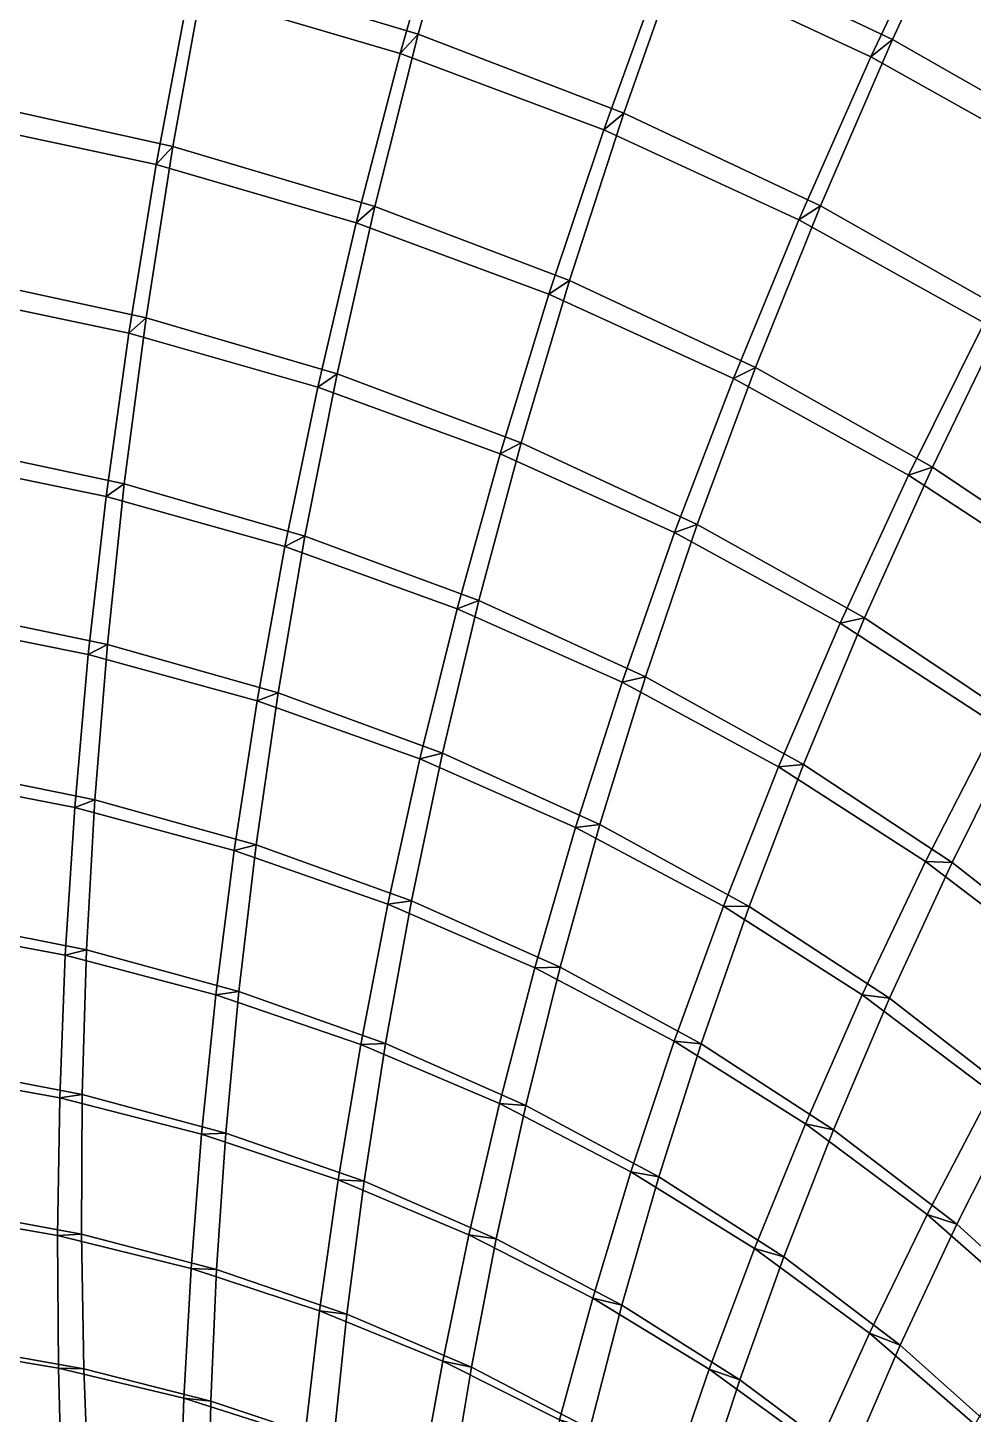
# Model space of a CAD drawing. Header units: metres. Extents: x -2184624 to 1125696, y -1900362 to 1900362.
# Drawn here: x -128532 to 166681, y 829668 to 1262434 of the extents above; entities that cross this region are included whole.
import ezdxf

# ---------------------------------------------------------------- set-up
doc = ezdxf.new("R2010")
doc.units = ezdxf.units.M

msp = doc.modelspace()

# ---------------------------------------------------------------- linework, layer by layer
for points in [[(76546.38, 1289546.8, 287507.72), (97571.945, 1344747.6, 266449.78), (166164.23, 1312049.6, 257497.38), (141490.42, 1258766.9, 277407.88)], [(70383.18, 1283310.5, 264166.97), (91445.01, 1337426.1, 242808.55), (159429.11, 1305564.4, 233513.19), (134747.89, 1253364.1, 253730.86)], [(-73195.75, 1280443.5, 326166.53), (-61503.992, 1337139.8, 306131.53), (8753.932, 1315723, 297061.03), (-6638.273, 1260380.2, 316121.25)], [(-78215.44, 1273854.8, 303718.16), (-66373.66, 1329538.2, 283418.66), (3217.933, 1308755.8, 274041.66), (-12291.703, 1254425.5, 293371.75)], [(3217.933, 1308755.8, 274041.66), (8753.932, 1315723, 297061.03), (-6638.273, 1260380.2, 316121.25), (-12291.703, 1254425.5, 293371.75)], [(-12291.703, 1254425.5, 293371.75), (-6638.273, 1260380.2, 316121.25), (8753.932, 1315723, 297061.03), (3217.933, 1308755.8, 274041.66)], [(-6638.273, 1260380.2, 316121.25), (8753.932, 1315723, 297061.03), (76546.38, 1289546.8, 287507.72), (57554.79, 1235807.2, 305546.5)], [(159429.11, 1305564.4, 233513.19), (166164.23, 1312049.6, 257497.38), (141490.42, 1258766.9, 277407.88), (134747.89, 1253364.1, 253730.86)], [(134747.89, 1253364.1, 253730.86), (141490.42, 1258766.9, 277407.88), (166164.23, 1312049.6, 257497.38), (159429.11, 1305564.4, 233513.19)], [(141490.42, 1258766.9, 277407.88), (166164.23, 1312049.6, 257497.38), (231388.3, 1274677.2, 247982.6), (203200.6, 1223567.8, 266681.97)], [(-12291.703, 1254425.5, 293371.75), (3217.933, 1308755.8, 274041.66), (70383.18, 1283310.5, 264166.97), (51302.35, 1230582.8, 282482.75)], [(134747.89, 1253364.1, 253730.86), (159429.11, 1305564.4, 233513.19), (224108.86, 1269137.2, 223638.31), (195936.4, 1219108.5, 242653.94)], [(-148136.31, 1239716.6, 353702.5), (-141756.69, 1295868.9, 335738), (-73195.75, 1280443.5, 326166.53), (-83203.88, 1225352.5, 343262.47)], [(-152714.25, 1233526.4, 331777.2), (-146115.06, 1288736.6, 313577.62), (-78215.44, 1273854.8, 303718.16), (-88412.12, 1219708.5, 321054.84)], [(70383.18, 1283310.5, 264166.97), (76546.38, 1289546.8, 287507.72), (57554.79, 1235807.2, 305546.5), (51302.35, 1230582.8, 282482.75)], [(51302.35, 1230582.8, 282482.75), (57554.79, 1235807.2, 305546.5), (76546.38, 1289546.8, 287507.72), (70383.18, 1283310.5, 264166.97)], [(57554.79, 1235807.2, 305546.5), (76546.38, 1289546.8, 287507.72), (141490.42, 1258766.9, 277407.88), (119019.78, 1206877.8, 294373.78)], [(70383.18, 1283310.5, 264166.97), (76546.38, 1289546.8, 287507.72), (141490.42, 1258766.9, 277407.88), (134747.89, 1253364.1, 253730.86)], [(134747.89, 1253364.1, 253730.86), (141490.42, 1258766.9, 277407.88), (76546.38, 1289546.8, 287507.72), (70383.18, 1283310.5, 264166.97)], [(51302.35, 1230582.8, 282482.75), (70383.18, 1283310.5, 264166.97), (134747.89, 1253364.1, 253730.86), (112210.95, 1202485.8, 270982.97)], [(-78215.44, 1273854.8, 303718.16), (-73195.75, 1280443.5, 326166.53), (-83203.88, 1225352.5, 343262.47), (-88412.12, 1219708.5, 321054.84)], [(-88412.12, 1219708.5, 321054.84), (-83203.88, 1225352.5, 343262.47), (-73195.75, 1280443.5, 326166.53), (-78215.44, 1273854.8, 303718.16)], [(-83203.88, 1225352.5, 343262.47), (-73195.75, 1280443.5, 326166.53), (-6638.273, 1260380.2, 316121.25), (-20188.715, 1206593, 332309.88)], [(-78215.44, 1273854.8, 303718.16), (-73195.75, 1280443.5, 326166.53), (-6638.273, 1260380.2, 316121.25), (-12291.703, 1254425.5, 293371.75)], [(-12291.703, 1254425.5, 293371.75), (-6638.273, 1260380.2, 316121.25), (-73195.75, 1280443.5, 326166.53), (-78215.44, 1273854.8, 303718.16)], [(-88412.12, 1219708.5, 321054.84), (-78215.44, 1273854.8, 303718.16), (-12291.703, 1254425.5, 293371.75), (-26003.348, 1201584.5, 309808.38)], [(-12291.703, 1254425.5, 293371.75), (-6638.273, 1260380.2, 316121.25), (-20188.715, 1206593, 332309.88), (-26003.348, 1201584.5, 309808.38)], [(-26003.348, 1201584.5, 309808.38), (-20188.715, 1206593, 332309.88), (-6638.273, 1260380.2, 316121.25), (-12291.703, 1254425.5, 293371.75)], [(-20188.715, 1206593, 332309.88), (-6638.273, 1260380.2, 316121.25), (57554.79, 1235807.2, 305546.5), (40566.26, 1183563.1, 320786.03)], [(-12291.703, 1254425.5, 293371.75), (-6638.273, 1260380.2, 316121.25), (57554.79, 1235807.2, 305546.5), (51302.35, 1230582.8, 282482.75)], [(51302.35, 1230582.8, 282482.75), (57554.79, 1235807.2, 305546.5), (-6638.273, 1260380.2, 316121.25), (-12291.703, 1254425.5, 293371.75)], [(134747.89, 1253364.1, 253730.86), (141490.42, 1258766.9, 277407.88), (119019.78, 1206877.8, 294373.78), (112210.95, 1202485.8, 270982.97)], [(112210.95, 1202485.8, 270982.97), (119019.78, 1206877.8, 294373.78), (141490.42, 1258766.9, 277407.88), (134747.89, 1253364.1, 253730.86)], [(119019.78, 1206877.8, 294373.78), (141490.42, 1258766.9, 277407.88), (203200.6, 1223567.8, 266681.97), (177390.47, 1173772.2, 282519.03)], [(134747.89, 1253364.1, 253730.86), (141490.42, 1258766.9, 277407.88), (203200.6, 1223567.8, 266681.97), (195936.4, 1219108.5, 242653.94)], [(195936.4, 1219108.5, 242653.94), (203200.6, 1223567.8, 266681.97), (141490.42, 1258766.9, 277407.88), (134747.89, 1253364.1, 253730.86)], [(-26003.348, 1201584.5, 309808.38), (-12291.703, 1254425.5, 293371.75), (51302.35, 1230582.8, 282482.75), (34175.605, 1179285.4, 297979.47)], [(112210.95, 1202485.8, 270982.97), (134747.89, 1253364.1, 253730.86), (195936.4, 1219108.5, 242653.94), (170076.6, 1170323.2, 258789.3)], [(-153031.2, 1185239.9, 368862.22), (-148136.31, 1239716.6, 353702.5), (-83203.88, 1225352.5, 343262.47), (-91575.055, 1171895.9, 357619.2)], [(-152714.25, 1233526.4, 331777.2), (-148136.31, 1239716.6, 353702.5), (-83203.88, 1225352.5, 343262.47), (-88412.12, 1219708.5, 321054.84)], [(-88412.12, 1219708.5, 321054.84), (-83203.88, 1225352.5, 343262.47), (-148136.31, 1239716.6, 353702.5), (-152714.25, 1233526.4, 331777.2)], [(-157860.39, 1179931.1, 347150.22), (-152714.25, 1233526.4, 331777.2), (-88412.12, 1219708.5, 321054.84), (-97008.23, 1167137.1, 335632.2)], [(51302.35, 1230582.8, 282482.75), (57554.79, 1235807.2, 305546.5), (40566.26, 1183563.1, 320786.03), (34175.605, 1179285.4, 297979.47)], [(34175.605, 1179285.4, 297979.47), (40566.26, 1183563.1, 320786.03), (57554.79, 1235807.2, 305546.5), (51302.35, 1230582.8, 282482.75)], [(40566.26, 1183563.1, 320786.03), (57554.79, 1235807.2, 305546.5), (119019.78, 1206877.8, 294373.78), (98716.74, 1156412.2, 308619.44)], [(51302.35, 1230582.8, 282482.75), (57554.79, 1235807.2, 305546.5), (119019.78, 1206877.8, 294373.78), (112210.95, 1202485.8, 270982.97)], [(112210.95, 1202485.8, 270982.97), (119019.78, 1206877.8, 294373.78), (57554.79, 1235807.2, 305546.5), (51302.35, 1230582.8, 282482.75)], [(34175.605, 1179285.4, 297979.47), (51302.35, 1230582.8, 282482.75), (112210.95, 1202485.8, 270982.97), (91787.46, 1152967.5, 285497.5)], [(-88412.12, 1219708.5, 321054.84), (-83203.88, 1225352.5, 343262.47), (-91575.055, 1171895.9, 357619.2), (-97008.23, 1167137.1, 335632.2)], [(-97008.23, 1167137.1, 335632.2), (-91575.055, 1171895.9, 357619.2), (-83203.88, 1225352.5, 343262.47), (-88412.12, 1219708.5, 321054.84)], [(-91575.055, 1171895.9, 357619.2), (-83203.88, 1225352.5, 343262.47), (-20188.715, 1206593, 332309.88), (-31947.879, 1154388.9, 345829.3)], [(-88412.12, 1219708.5, 321054.84), (-83203.88, 1225352.5, 343262.47), (-20188.715, 1206593, 332309.88), (-26003.348, 1201584.5, 309808.38)], [(-26003.348, 1201584.5, 309808.38), (-20188.715, 1206593, 332309.88), (-83203.88, 1225352.5, 343262.47), (-88412.12, 1219708.5, 321054.84)], [(-97008.23, 1167137.1, 335632.2), (-88412.12, 1219708.5, 321054.84), (-26003.348, 1201584.5, 309808.38), (-37964.707, 1150268.1, 323557.44)], [(-26003.348, 1201584.5, 309808.38), (-20188.715, 1206593, 332309.88), (-31947.879, 1154388.9, 345829.3), (-37964.707, 1150268.1, 323557.44)], [(-37964.707, 1150268.1, 323557.44), (-31947.879, 1154388.9, 345829.3), (-20188.715, 1206593, 332309.88), (-26003.348, 1201584.5, 309808.38)], [(-31947.879, 1154388.9, 345829.3), (-20188.715, 1206593, 332309.88), (40566.26, 1183563.1, 320786.03), (25525.963, 1132839.5, 333431.6)], [(-26003.348, 1201584.5, 309808.38), (-20188.715, 1206593, 332309.88), (40566.26, 1183563.1, 320786.03), (34175.605, 1179285.4, 297979.47)], [(34175.605, 1179285.4, 297979.47), (40566.26, 1183563.1, 320786.03), (-20188.715, 1206593, 332309.88), (-26003.348, 1201584.5, 309808.38)], [(112210.95, 1202485.8, 270982.97), (119019.78, 1206877.8, 294373.78), (98716.74, 1156412.2, 308619.44), (91787.46, 1152967.5, 285497.5)], [(91787.46, 1152967.5, 285497.5), (98716.74, 1156412.2, 308619.44), (119019.78, 1206877.8, 294373.78), (112210.95, 1202485.8, 270982.97)], [(98716.74, 1156412.2, 308619.44), (119019.78, 1206877.8, 294373.78), (177390.47, 1173772.2, 282519.03), (153916.67, 1125316.2, 295722.5)], [(112210.95, 1202485.8, 270982.97), (119019.78, 1206877.8, 294373.78), (177390.47, 1173772.2, 282519.03), (170076.6, 1170323.2, 258789.3)], [(170076.6, 1170323.2, 258789.3), (177390.47, 1173772.2, 282519.03), (119019.78, 1206877.8, 294373.78), (112210.95, 1202485.8, 270982.97)], [(-37964.707, 1150268.1, 323557.44), (-26003.348, 1201584.5, 309808.38), (34175.605, 1179285.4, 297979.47), (18951.56, 1129451.2, 310865.78)], [(91787.46, 1152967.5, 285497.5), (112210.95, 1202485.8, 270982.97), (170076.6, 1170323.2, 258789.3), (146493.89, 1122815.2, 272276.3)], [(-157860.39, 1179931.1, 347150.22), (-153031.2, 1185239.9, 368862.22), (-91575.055, 1171895.9, 357619.2), (-97008.23, 1167137.1, 335632.2)], [(-97008.23, 1167137.1, 335632.2), (-91575.055, 1171895.9, 357619.2), (-153031.2, 1185239.9, 368862.22), (-157860.39, 1179931.1, 347150.22)], [(-156500.45, 1132458.4, 381403.5), (-153031.2, 1185239.9, 368862.22), (-91575.055, 1171895.9, 357619.2), (-98371.83, 1120092.5, 369424.5)], [(34175.605, 1179285.4, 297979.47), (40566.26, 1183563.1, 320786.03), (25525.963, 1132839.5, 333431.6), (18951.56, 1129451.2, 310865.78)], [(18951.56, 1129451.2, 310865.78), (25525.963, 1132839.5, 333431.6), (40566.26, 1183563.1, 320786.03), (34175.605, 1179285.4, 297979.47)], [(25525.963, 1132839.5, 333431.6), (40566.26, 1183563.1, 320786.03), (98716.74, 1156412.2, 308619.44), (80520.53, 1107393.4, 320352.34)], [(34175.605, 1179285.4, 297979.47), (40566.26, 1183563.1, 320786.03), (98716.74, 1156412.2, 308619.44), (91787.46, 1152967.5, 285497.5)], [(91787.46, 1152967.5, 285497.5), (98716.74, 1156412.2, 308619.44), (40566.26, 1183563.1, 320786.03), (34175.605, 1179285.4, 297979.47)], [(-161611.36, 1127977.6, 359886.44), (-157860.39, 1179931.1, 347150.22), (-97008.23, 1167137.1, 335632.2), (-104064.56, 1116166.2, 347641.2)], [(18951.56, 1129451.2, 310865.78), (34175.605, 1179285.4, 297979.47), (91787.46, 1152967.5, 285497.5), (73420.81, 1104839.6, 297484.97)], [(170076.6, 1170323.2, 258789.3), (177390.47, 1173772.2, 282519.03), (153916.67, 1125316.2, 295722.5), (146493.89, 1122815.2, 272276.3)], [(146493.89, 1122815.2, 272276.3), (153916.67, 1125316.2, 295722.5), (177390.47, 1173772.2, 282519.03), (170076.6, 1170323.2, 258789.3)], [(153916.67, 1125316.2, 295722.5), (177390.47, 1173772.2, 282519.03), (232297.69, 1136700, 269878.94), (205817.25, 1090481.1, 281988.22)], [(-97008.23, 1167137.1, 335632.2), (-91575.055, 1171895.9, 357619.2), (-98371.83, 1120092.5, 369424.5), (-104064.56, 1116166.2, 347641.2)], [(-104064.56, 1116166.2, 347641.2), (-98371.83, 1120092.5, 369424.5), (-91575.055, 1171895.9, 357619.2), (-97008.23, 1167137.1, 335632.2)], [(-98371.83, 1120092.5, 369424.5), (-91575.055, 1171895.9, 357619.2), (-31947.879, 1154388.9, 345829.3), (-41983.016, 1103785.1, 356868.4)], [(-97008.23, 1167137.1, 335632.2), (-91575.055, 1171895.9, 357619.2), (-31947.879, 1154388.9, 345829.3), (-37964.707, 1150268.1, 323557.44)], [(-37964.707, 1150268.1, 323557.44), (-31947.879, 1154388.9, 345829.3), (-91575.055, 1171895.9, 357619.2), (-97008.23, 1167137.1, 335632.2)], [(146493.89, 1122815.2, 272276.3), (170076.6, 1170323.2, 258789.3), (224540, 1134313.2, 245799.97), (197954.75, 1089043.6, 258211.4)], [(-104064.56, 1116166.2, 347641.2), (-97008.23, 1167137.1, 335632.2), (-37964.707, 1150268.1, 323557.44), (-48240.68, 1100500.6, 334810.84)], [(91787.46, 1152967.5, 285497.5), (98716.74, 1156412.2, 308619.44), (80520.53, 1107393.4, 320352.34), (73420.81, 1104839.6, 297484.97)], [(73420.81, 1104839.6, 297484.97), (80520.53, 1107393.4, 320352.34), (98716.74, 1156412.2, 308619.44), (91787.46, 1152967.5, 285497.5)], [(80520.53, 1107393.4, 320352.34), (98716.74, 1156412.2, 308619.44), (153916.67, 1125316.2, 295722.5), (132709.52, 1078223.5, 306501.56)], [(91787.46, 1152967.5, 285497.5), (98716.74, 1156412.2, 308619.44), (153916.67, 1125316.2, 295722.5), (146493.89, 1122815.2, 272276.3)], [(146493.89, 1122815.2, 272276.3), (153916.67, 1125316.2, 295722.5), (98716.74, 1156412.2, 308619.44), (91787.46, 1152967.5, 285497.5)], [(-37964.707, 1150268.1, 323557.44), (-31947.879, 1154388.9, 345829.3), (-41983.016, 1103785.1, 356868.4), (-48240.68, 1100500.6, 334810.84)], [(-48240.68, 1100500.6, 334810.84), (-41983.016, 1103785.1, 356868.4), (-31947.879, 1154388.9, 345829.3), (-37964.707, 1150268.1, 323557.44)], [(-41983.016, 1103785.1, 356868.4), (-31947.879, 1154388.9, 345829.3), (25525.963, 1132839.5, 333431.6), (12359.866, 1083654.2, 343673.03)], [(-37964.707, 1150268.1, 323557.44), (-31947.879, 1154388.9, 345829.3), (25525.963, 1132839.5, 333431.6), (18951.56, 1129451.2, 310865.78)], [(18951.56, 1129451.2, 310865.78), (25525.963, 1132839.5, 333431.6), (-31947.879, 1154388.9, 345829.3), (-37964.707, 1150268.1, 323557.44)], [(73420.81, 1104839.6, 297484.97), (91787.46, 1152967.5, 285497.5), (146493.89, 1122815.2, 272276.3), (125123.47, 1076614.2, 283327.06)], [(-48240.68, 1100500.6, 334810.84), (-37964.707, 1150268.1, 323557.44), (18951.56, 1129451.2, 310865.78), (5559.163, 1081104.8, 321334.53)], [(-161611.36, 1127977.6, 359886.44), (-156500.45, 1132458.4, 381403.5), (-98371.83, 1120092.5, 369424.5), (-104064.56, 1116166.2, 347641.2)], [(-104064.56, 1116166.2, 347641.2), (-98371.83, 1120092.5, 369424.5), (-156500.45, 1132458.4, 381403.5), (-161611.36, 1127977.6, 359886.44)], [(-158615.12, 1081379.4, 391501.34), (-156500.45, 1132458.4, 381403.5), (-98371.83, 1120092.5, 369424.5), (-103671.08, 1069950, 378853.94)], [(18951.56, 1129451.2, 310865.78), (25525.963, 1132839.5, 333431.6), (12359.866, 1083654.2, 343673.03), (5559.163, 1081104.8, 321334.53)], [(5559.163, 1081104.8, 321334.53), (12359.866, 1083654.2, 343673.03), (25525.963, 1132839.5, 333431.6), (18951.56, 1129451.2, 310865.78)], [(12359.866, 1083654.2, 343673.03), (25525.963, 1132839.5, 333431.6), (80520.53, 1107393.4, 320352.34), (64349.13, 1059841, 329763.12)], [(18951.56, 1129451.2, 310865.78), (25525.963, 1132839.5, 333431.6), (80520.53, 1107393.4, 320352.34), (73420.81, 1104839.6, 297484.97)], [(73420.81, 1104839.6, 297484.97), (80520.53, 1107393.4, 320352.34), (25525.963, 1132839.5, 333431.6), (18951.56, 1129451.2, 310865.78)], [(-164037.31, 1077679.6, 370163.78), (-161611.36, 1127977.6, 359886.44), (-104064.56, 1116166.2, 347641.2), (-109656.47, 1066810, 357260.38)], [(5559.163, 1081104.8, 321334.53), (18951.56, 1129451.2, 310865.78), (73420.81, 1104839.6, 297484.97), (57032.598, 1058127.8, 307138.88)], [(146493.89, 1122815.2, 272276.3), (153916.67, 1125316.2, 295722.5), (132709.52, 1078223.5, 306501.56), (125123.47, 1076614.2, 283327.06)], [(125123.47, 1076614.2, 283327.06), (132709.52, 1078223.5, 306501.56), (153916.67, 1125316.2, 295722.5), (146493.89, 1122815.2, 272276.3)], [(132709.52, 1078223.5, 306501.56), (153916.67, 1125316.2, 295722.5), (205817.25, 1090481.1, 281988.22), (181765.08, 1045529.5, 291770.75)], [(146493.89, 1122815.2, 272276.3), (153916.67, 1125316.2, 295722.5), (205817.25, 1090481.1, 281988.22), (197954.75, 1089043.6, 258211.4)], [(197954.75, 1089043.6, 258211.4), (205817.25, 1090481.1, 281988.22), (153916.67, 1125316.2, 295722.5), (146493.89, 1122815.2, 272276.3)], [(125123.47, 1076614.2, 283327.06), (146493.89, 1122815.2, 272276.3), (197954.75, 1089043.6, 258211.4), (173739.2, 1044985.4, 268286.8)], [(-104064.56, 1116166.2, 347641.2), (-98371.83, 1120092.5, 369424.5), (-103671.08, 1069950, 378853.94), (-109656.47, 1066810, 357260.38)], [(-109656.47, 1066810, 357260.38), (-103671.08, 1069950, 378853.94), (-98371.83, 1120092.5, 369424.5), (-104064.56, 1116166.2, 347641.2)], [(-104064.56, 1116166.2, 347641.2), (-98371.83, 1120092.5, 369424.5), (-41983.016, 1103785.1, 356868.4), (-48240.68, 1100500.6, 334810.84)], [(-48240.68, 1100500.6, 334810.84), (-41983.016, 1103785.1, 356868.4), (-98371.83, 1120092.5, 369424.5), (-104064.56, 1116166.2, 347641.2)], [(-103671.08, 1069950, 378853.94), (-98371.83, 1120092.5, 369424.5), (-41983.016, 1103785.1, 356868.4), (-50376.82, 1054791.5, 365603.22)], [(-109656.47, 1066810, 357260.38), (-104064.56, 1116166.2, 347641.2), (-48240.68, 1100500.6, 334810.84), (-56911.93, 1052297.2, 343747.66)], [(-48240.68, 1100500.6, 334810.84), (-41983.016, 1103785.1, 356868.4), (-50376.82, 1054791.5, 365603.22), (-56911.93, 1052297.2, 343747.66)], [(-56911.93, 1052297.2, 343747.66), (-50376.82, 1054791.5, 365603.22), (-41983.016, 1103785.1, 356868.4), (-48240.68, 1100500.6, 334810.84)], [(-50376.82, 1054791.5, 365603.22), (-41983.016, 1103785.1, 356868.4), (12359.866, 1083654.2, 343673.03), (977.968, 1036018.3, 351686.56)], [(-48240.68, 1100500.6, 334810.84), (-41983.016, 1103785.1, 356868.4), (12359.866, 1083654.2, 343673.03), (5559.163, 1081104.8, 321334.53)], [(5559.163, 1081104.8, 321334.53), (12359.866, 1083654.2, 343673.03), (-41983.016, 1103785.1, 356868.4), (-48240.68, 1100500.6, 334810.84)], [(73420.81, 1104839.6, 297484.97), (80520.53, 1107393.4, 320352.34), (64349.13, 1059841, 329763.12), (57032.598, 1058127.8, 307138.88)], [(57032.598, 1058127.8, 307138.88), (64349.13, 1059841, 329763.12), (80520.53, 1107393.4, 320352.34), (73420.81, 1104839.6, 297484.97)], [(57032.598, 1058127.8, 307138.88), (73420.81, 1104839.6, 297484.97), (125123.47, 1076614.2, 283327.06), (105878.32, 1031745.8, 292135.75)], [(64349.13, 1059841, 329763.12), (80520.53, 1107393.4, 320352.34), (132709.52, 1078223.5, 306501.56), (113677.65, 1032513.3, 315047.88)], [(73420.81, 1104839.6, 297484.97), (80520.53, 1107393.4, 320352.34), (132709.52, 1078223.5, 306501.56), (125123.47, 1076614.2, 283327.06)], [(125123.47, 1076614.2, 283327.06), (132709.52, 1078223.5, 306501.56), (80520.53, 1107393.4, 320352.34), (73420.81, 1104839.6, 297484.97)], [(-56911.93, 1052297.2, 343747.66), (-48240.68, 1100500.6, 334810.84), (5559.163, 1081104.8, 321334.53), (-6089.056, 1034262.2, 329564.75)], [(5559.163, 1081104.8, 321334.53), (12359.866, 1083654.2, 343673.03), (977.968, 1036018.3, 351686.56), (-6089.056, 1034262.2, 329564.75)], [(-6089.056, 1034262.2, 329564.75), (977.968, 1036018.3, 351686.56), (12359.866, 1083654.2, 343673.03), (5559.163, 1081104.8, 321334.53)], [(977.968, 1036018.3, 351686.56), (12359.866, 1083654.2, 343673.03), (64349.13, 1059841, 329763.12), (50104.01, 1013767.3, 337028.16)], [(5559.163, 1081104.8, 321334.53), (12359.866, 1083654.2, 343673.03), (64349.13, 1059841, 329763.12), (57032.598, 1058127.8, 307138.88)], [(57032.598, 1058127.8, 307138.88), (64349.13, 1059841, 329763.12), (12359.866, 1083654.2, 343673.03), (5559.163, 1081104.8, 321334.53)], [(-165219.62, 1029040.94, 378149.44), (-164037.31, 1077679.6, 370163.78), (-109656.47, 1066810, 357260.38), (-113870.445, 1019073.56, 364656.4)], [(-164037.31, 1077679.6, 370163.78), (-158615.12, 1081379.4, 391501.34), (-103671.08, 1069950, 378853.94), (-109656.47, 1066810, 357260.38)], [(-109656.47, 1066810, 357260.38), (-103671.08, 1069950, 378853.94), (-158615.12, 1081379.4, 391501.34), (-164037.31, 1077679.6, 370163.78)], [(-159457.4, 1032001.3, 399319.94), (-158615.12, 1081379.4, 391501.34), (-103671.08, 1069950, 378853.94), (-107560.48, 1021468.2, 386071.4)], [(-6089.056, 1034262.2, 329564.75), (5559.163, 1081104.8, 321334.53), (57032.598, 1058127.8, 307138.88), (42527.434, 1012849.3, 314638.16)], [(125123.47, 1076614.2, 283327.06), (132709.52, 1078223.5, 306501.56), (113677.65, 1032513.3, 315047.88), (105878.32, 1031745.8, 292135.75)], [(105878.32, 1031745.8, 292135.75), (113677.65, 1032513.3, 315047.88), (132709.52, 1078223.5, 306501.56), (125123.47, 1076614.2, 283327.06)], [(113677.65, 1032513.3, 315047.88), (132709.52, 1078223.5, 306501.56), (181765.08, 1045529.5, 291770.75), (160038.44, 1001867.56, 299418.53)], [(125123.47, 1076614.2, 283327.06), (132709.52, 1078223.5, 306501.56), (181765.08, 1045529.5, 291770.75), (173739.2, 1044985.4, 268286.8)], [(173739.2, 1044985.4, 268286.8), (181765.08, 1045529.5, 291770.75), (132709.52, 1078223.5, 306501.56), (125123.47, 1076614.2, 283327.06)], [(105878.32, 1031745.8, 292135.75), (125123.47, 1076614.2, 283327.06), (173739.2, 1044985.4, 268286.8), (151795.66, 1002166.06, 276220.47)], [(-109656.47, 1066810, 357260.38), (-103671.08, 1069950, 378853.94), (-107560.48, 1021468.2, 386071.4), (-113870.445, 1019073.56, 364656.4)], [(-113870.445, 1019073.56, 364656.4), (-107560.48, 1021468.2, 386071.4), (-103671.08, 1069950, 378853.94), (-109656.47, 1066810, 357260.38)], [(-109656.47, 1066810, 357260.38), (-103671.08, 1069950, 378853.94), (-50376.82, 1054791.5, 365603.22), (-56911.93, 1052297.2, 343747.66)], [(-56911.93, 1052297.2, 343747.66), (-50376.82, 1054791.5, 365603.22), (-103671.08, 1069950, 378853.94), (-109656.47, 1066810, 357260.38)], [(-107560.48, 1021468.2, 386071.4), (-103671.08, 1069950, 378853.94), (-50376.82, 1054791.5, 365603.22), (-57224.484, 1007409.7, 372197.5)], [(-113870.445, 1019073.56, 364656.4), (-109656.47, 1066810, 357260.38), (-56911.93, 1052297.2, 343747.66), (-64071.97, 1005665.2, 350534.2)], [(57032.598, 1058127.8, 307138.88), (64349.13, 1059841, 329763.12), (50104.01, 1013767.3, 337028.16), (42527.434, 1012849.3, 314638.16)], [(42527.434, 1012849.3, 314638.16), (50104.01, 1013767.3, 337028.16), (64349.13, 1059841, 329763.12), (57032.598, 1058127.8, 307138.88)], [(42527.434, 1012849.3, 314638.16), (57032.598, 1058127.8, 307138.88), (105878.32, 1031745.8, 292135.75), (88653.805, 988231.4, 298880.72)], [(50104.01, 1013767.3, 337028.16), (64349.13, 1059841, 329763.12), (113677.65, 1032513.3, 315047.88), (96712.68, 988202.5, 321537.4)], [(57032.598, 1058127.8, 307138.88), (64349.13, 1059841, 329763.12), (113677.65, 1032513.3, 315047.88), (105878.32, 1031745.8, 292135.75)], [(105878.32, 1031745.8, 292135.75), (113677.65, 1032513.3, 315047.88), (64349.13, 1059841, 329763.12), (57032.598, 1058127.8, 307138.88)], [(-56911.93, 1052297.2, 343747.66), (-50376.82, 1054791.5, 365603.22), (-57224.484, 1007409.7, 372197.5), (-64071.97, 1005665.2, 350534.2)], [(-64071.97, 1005665.2, 350534.2), (-57224.484, 1007409.7, 372197.5), (-50376.82, 1054791.5, 365603.22), (-56911.93, 1052297.2, 343747.66)], [(-64071.97, 1005665.2, 350534.2), (-56911.93, 1052297.2, 343747.66), (-6089.056, 1034262.2, 329564.75), (-16093.523, 988932.5, 335722.2)], [(-57224.484, 1007409.7, 372197.5), (-50376.82, 1054791.5, 365603.22), (977.968, 1036018.3, 351686.56), (-8722.379, 989935.75, 357635.5)], [(-56911.93, 1052297.2, 343747.66), (-50376.82, 1054791.5, 365603.22), (977.968, 1036018.3, 351686.56), (-6089.056, 1034262.2, 329564.75)], [(-6089.056, 1034262.2, 329564.75), (977.968, 1036018.3, 351686.56), (-50376.82, 1054791.5, 365603.22), (-56911.93, 1052297.2, 343747.66)], [(173739.2, 1044985.4, 268286.8), (181765.08, 1045529.5, 291770.75), (160038.44, 1001867.56, 299418.53), (151795.66, 1002166.06, 276220.47)], [(151795.66, 1002166.06, 276220.47), (160038.44, 1001867.56, 299418.53), (181765.08, 1045529.5, 291770.75), (173739.2, 1044985.4, 268286.8)], [(151795.66, 1002166.06, 276220.47), (173739.2, 1044985.4, 268286.8), (218948.78, 1010199.06, 252238.44), (194485.67, 969629.75, 259269.11)], [(160038.44, 1001867.56, 299418.53), (181765.08, 1045529.5, 291770.75), (227359.88, 1009545.8, 276029.25), (203125.8, 968133.25, 282745.25)], [(-6089.056, 1034262.2, 329564.75), (977.968, 1036018.3, 351686.56), (-8722.379, 989935.75, 357635.5), (-16093.523, 988932.5, 335722.2)], [(-16093.523, 988932.5, 335722.2), (-8722.379, 989935.75, 357635.5), (977.968, 1036018.3, 351686.56), (-6089.056, 1034262.2, 329564.75)], [(-8722.379, 989935.75, 357635.5), (977.968, 1036018.3, 351686.56), (50104.01, 1013767.3, 337028.16), (37673.418, 969180.25, 342310.38)], [(-6089.056, 1034262.2, 329564.75), (977.968, 1036018.3, 351686.56), (50104.01, 1013767.3, 337028.16), (42527.434, 1012849.3, 314638.16)], [(42527.434, 1012849.3, 314638.16), (50104.01, 1013767.3, 337028.16), (977.968, 1036018.3, 351686.56), (-6089.056, 1034262.2, 329564.75)], [(-165219.62, 1029040.94, 378149.44), (-159457.4, 1032001.3, 399319.94), (-107560.48, 1021468.2, 386071.4), (-113870.445, 1019073.56, 364656.4)], [(-113870.445, 1019073.56, 364656.4), (-107560.48, 1021468.2, 386071.4), (-159457.4, 1032001.3, 399319.94), (-165219.62, 1029040.94, 378149.44)], [(-159117.56, 984311.5, 405013.16), (-159457.4, 1032001.3, 399319.94), (-107560.48, 1021468.2, 386071.4), (-110137.086, 974637.7, 391230.06)], [(-16093.523, 988932.5, 335722.2), (-6089.056, 1034262.2, 329564.75), (42527.434, 1012849.3, 314638.16), (29796.31, 969016.9, 320148.12)], [(105878.32, 1031745.8, 292135.75), (113677.65, 1032513.3, 315047.88), (96712.68, 988202.5, 321537.4), (88653.805, 988231.4, 298880.72)], [(88653.805, 988231.4, 298880.72), (96712.68, 988202.5, 321537.4), (113677.65, 1032513.3, 315047.88), (105878.32, 1031745.8, 292135.75)], [(88653.805, 988231.4, 298880.72), (105878.32, 1031745.8, 292135.75), (151795.66, 1002166.06, 276220.47), (132008.03, 960610.8, 282189.97)], [(96712.68, 988202.5, 321537.4), (113677.65, 1032513.3, 315047.88), (160038.44, 1001867.56, 299418.53), (140516.78, 959515.8, 305107.03)], [(105878.32, 1031745.8, 292135.75), (113677.65, 1032513.3, 315047.88), (160038.44, 1001867.56, 299418.53), (151795.66, 1002166.06, 276220.47)], [(151795.66, 1002166.06, 276220.47), (160038.44, 1001867.56, 299418.53), (113677.65, 1032513.3, 315047.88), (105878.32, 1031745.8, 292135.75)], [(-165248.06, 982054.1, 383999.84), (-165219.62, 1029040.94, 378149.44), (-113870.445, 1019073.56, 364656.4), (-116802.586, 972951.94, 369985.2)], [(-113870.445, 1019073.56, 364656.4), (-107560.48, 1021468.2, 386071.4), (-110137.086, 974637.7, 391230.06), (-116802.586, 972951.94, 369985.2)], [(-116802.586, 972951.94, 369985.2), (-110137.086, 974637.7, 391230.06), (-107560.48, 1021468.2, 386071.4), (-113870.445, 1019073.56, 364656.4)], [(-113870.445, 1019073.56, 364656.4), (-107560.48, 1021468.2, 386071.4), (-57224.484, 1007409.7, 372197.5), (-64071.97, 1005665.2, 350534.2)], [(-64071.97, 1005665.2, 350534.2), (-57224.484, 1007409.7, 372197.5), (-107560.48, 1021468.2, 386071.4), (-113870.445, 1019073.56, 364656.4)], [(-110137.086, 974637.7, 391230.06), (-107560.48, 1021468.2, 386071.4), (-57224.484, 1007409.7, 372197.5), (-62630.535, 961632.6, 376803.94)], [(-116802.586, 972951.94, 369985.2), (-113870.445, 1019073.56, 364656.4), (-64071.97, 1005665.2, 350534.2), (-69823.92, 960601.5, 355325.8)], [(42527.434, 1012849.3, 314638.16), (50104.01, 1013767.3, 337028.16), (37673.418, 969180.25, 342310.38), (29796.31, 969016.9, 320148.12)], [(29796.31, 969016.9, 320148.12), (37673.418, 969180.25, 342310.38), (50104.01, 1013767.3, 337028.16), (42527.434, 1012849.3, 314638.16)], [(29796.31, 969016.9, 320148.12), (42527.434, 1012849.3, 314638.16), (88653.805, 988231.4, 298880.72), (73331.18, 946086.75, 303726.78)], [(37673.418, 969180.25, 342310.38), (50104.01, 1013767.3, 337028.16), (96712.68, 988202.5, 321537.4), (81692.555, 945302.6, 326132.72)], [(42527.434, 1012849.3, 314638.16), (50104.01, 1013767.3, 337028.16), (96712.68, 988202.5, 321537.4), (88653.805, 988231.4, 298880.72)], [(88653.805, 988231.4, 298880.72), (96712.68, 988202.5, 321537.4), (50104.01, 1013767.3, 337028.16), (42527.434, 1012849.3, 314638.16)], [(-64071.97, 1005665.2, 350534.2), (-57224.484, 1007409.7, 372197.5), (-62630.535, 961632.6, 376803.94), (-69823.92, 960601.5, 355325.8)], [(-69823.92, 960601.5, 355325.8), (-62630.535, 961632.6, 376803.94), (-57224.484, 1007409.7, 372197.5), (-64071.97, 1005665.2, 350534.2)], [(-69823.92, 960601.5, 355325.8), (-64071.97, 1005665.2, 350534.2), (-16093.523, 988932.5, 335722.2), (-24565.441, 945116.9, 339961.75)], [(-64071.97, 1005665.2, 350534.2), (-57224.484, 1007409.7, 372197.5), (-8722.379, 989935.75, 357635.5), (-16093.523, 988932.5, 335722.2)], [(-16093.523, 988932.5, 335722.2), (-8722.379, 989935.75, 357635.5), (-57224.484, 1007409.7, 372197.5), (-64071.97, 1005665.2, 350534.2)], [(-62630.535, 961632.6, 376803.94), (-57224.484, 1007409.7, 372197.5), (-8722.379, 989935.75, 357635.5), (-16854.234, 945403.75, 361672.25)], [(151795.66, 1002166.06, 276220.47), (160038.44, 1001867.56, 299418.53), (140516.78, 959515.8, 305107.03), (132008.03, 960610.8, 282189.97)], [(132008.03, 960610.8, 282189.97), (151795.66, 1002166.06, 276220.47), (194485.67, 969629.75, 259269.11), (172311.64, 930223.9, 264445.25)], [(132008.03, 960610.8, 282189.97), (140516.78, 959515.8, 305107.03), (160038.44, 1001867.56, 299418.53), (151795.66, 1002166.06, 276220.47)], [(140516.78, 959515.8, 305107.03), (160038.44, 1001867.56, 299418.53), (203125.8, 968133.25, 282745.25), (181232.36, 927931.75, 287609.56)], [(151795.66, 1002166.06, 276220.47), (160038.44, 1001867.56, 299418.53), (203125.8, 968133.25, 282745.25), (194485.67, 969629.75, 259269.11)], [(194485.67, 969629.75, 259269.11), (203125.8, 968133.25, 282745.25), (160038.44, 1001867.56, 299418.53), (151795.66, 1002166.06, 276220.47)], [(-16093.523, 988932.5, 335722.2), (-8722.379, 989935.75, 357635.5), (-16854.234, 945403.75, 361672.25), (-24565.441, 945116.9, 339961.75)], [(-24565.441, 945116.9, 339961.75), (-16854.234, 945403.75, 361672.25), (-8722.379, 989935.75, 357635.5), (-16093.523, 988932.5, 335722.2)], [(-24565.441, 945116.9, 339961.75), (-16093.523, 988932.5, 335722.2), (29796.31, 969016.9, 320148.12), (18720.143, 926635.75, 323822.66)], [(-16854.234, 945403.75, 361672.25), (-8722.379, 989935.75, 357635.5), (37673.418, 969180.25, 342310.38), (26935.947, 926081.1, 345761.16)], [(-16093.523, 988932.5, 335722.2), (-8722.379, 989935.75, 357635.5), (37673.418, 969180.25, 342310.38), (29796.31, 969016.9, 320148.12)], [(29796.31, 969016.9, 320148.12), (37673.418, 969180.25, 342310.38), (-8722.379, 989935.75, 357635.5), (-16093.523, 988932.5, 335722.2)], [(88653.805, 988231.4, 298880.72), (96712.68, 988202.5, 321537.4), (81692.555, 945302.6, 326132.72), (73331.18, 946086.75, 303726.78)], [(73331.18, 946086.75, 303726.78), (88653.805, 988231.4, 298880.72), (132008.03, 960610.8, 282189.97), (114247.34, 920340.1, 286358.6)], [(73331.18, 946086.75, 303726.78), (81692.555, 945302.6, 326132.72), (96712.68, 988202.5, 321537.4), (88653.805, 988231.4, 298880.72)], [(81692.555, 945302.6, 326132.72), (96712.68, 988202.5, 321537.4), (140516.78, 959515.8, 305107.03), (123067.17, 918490.9, 308997.53)], [(88653.805, 988231.4, 298880.72), (96712.68, 988202.5, 321537.4), (140516.78, 959515.8, 305107.03), (132008.03, 960610.8, 282189.97)], [(132008.03, 960610.8, 282189.97), (140516.78, 959515.8, 305107.03), (96712.68, 988202.5, 321537.4), (88653.805, 988231.4, 298880.72)], [(-165248.06, 982054.1, 383999.84), (-159117.56, 984311.5, 405013.16), (-110137.086, 974637.7, 391230.06), (-116802.586, 972951.94, 369985.2)], [(-116802.586, 972951.94, 369985.2), (-110137.086, 974637.7, 391230.06), (-159117.56, 984311.5, 405013.16), (-165248.06, 982054.1, 383999.84)], [(-157692.84, 938290.4, 408724.28), (-159117.56, 984311.5, 405013.16), (-110137.086, 974637.7, 391230.06), (-111505.625, 929440.75, 394473.72)], [(-164219.44, 936703.5, 387860.97), (-165248.06, 982054.1, 383999.84), (-116802.586, 972951.94, 369985.2), (-118556.766, 928431.5, 373392.9)], [(-116802.586, 972951.94, 369985.2), (-110137.086, 974637.7, 391230.06), (-111505.625, 929440.75, 394473.72), (-118556.766, 928431.5, 373392.9)], [(-118556.766, 928431.5, 373392.9), (-111505.625, 929440.75, 394473.72), (-110137.086, 974637.7, 391230.06), (-116802.586, 972951.94, 369985.2)], [(-116802.586, 972951.94, 369985.2), (-110137.086, 974637.7, 391230.06), (-62630.535, 961632.6, 376803.94), (-69823.92, 960601.5, 355325.8)], [(-69823.92, 960601.5, 355325.8), (-62630.535, 961632.6, 376803.94), (-110137.086, 974637.7, 391230.06), (-116802.586, 972951.94, 369985.2)], [(-111505.625, 929440.75, 394473.72), (-110137.086, 974637.7, 391230.06), (-62630.535, 961632.6, 376803.94), (-66706.31, 917447.06, 379565.34)], [(-118556.766, 928431.5, 373392.9), (-116802.586, 972951.94, 369985.2), (-69823.92, 960601.5, 355325.8), (-74277.95, 917096.8, 358267.72)], [(29796.31, 969016.9, 320148.12), (37673.418, 969180.25, 342310.38), (26935.947, 926081.1, 345761.16), (18720.143, 926635.75, 323822.66)], [(18720.143, 926635.75, 323822.66), (26935.947, 926081.1, 345761.16), (37673.418, 969180.25, 342310.38), (29796.31, 969016.9, 320148.12)], [(18720.143, 926635.75, 323822.66), (29796.31, 969016.9, 320148.12), (73331.18, 946086.75, 303726.78), (59782.598, 905321.9, 306826.2)], [(26935.947, 926081.1, 345761.16), (37673.418, 969180.25, 342310.38), (81692.555, 945302.6, 326132.72), (68486.58, 903820, 328983.88)], [(29796.31, 969016.9, 320148.12), (37673.418, 969180.25, 342310.38), (81692.555, 945302.6, 326132.72), (73331.18, 946086.75, 303726.78)], [(73331.18, 946086.75, 303726.78), (81692.555, 945302.6, 326132.72), (37673.418, 969180.25, 342310.38), (29796.31, 969016.9, 320148.12)], [(-69823.92, 960601.5, 355325.8), (-62630.535, 961632.6, 376803.94), (-66706.31, 917447.06, 379565.34), (-74277.95, 917096.8, 358267.72)], [(-74277.95, 917096.8, 358267.72), (-66706.31, 917447.06, 379565.34), (-62630.535, 961632.6, 376803.94), (-69823.92, 960601.5, 355325.8)], [(-69823.92, 960601.5, 355325.8), (-62630.535, 961632.6, 376803.94), (-16854.234, 945403.75, 361672.25), (-24565.441, 945116.9, 339961.75)], [(-24565.441, 945116.9, 339961.75), (-16854.234, 945403.75, 361672.25), (-62630.535, 961632.6, 376803.94), (-69823.92, 960601.5, 355325.8)], [(-66706.31, 917447.06, 379565.34), (-62630.535, 961632.6, 376803.94), (-16854.234, 945403.75, 361672.25), (-23536.863, 902412.9, 363938.75)], [(-74277.95, 917096.8, 358267.72), (-69823.92, 960601.5, 355325.8), (-24565.441, 945116.9, 339961.75), (-31622.488, 902809.6, 342427.88)], [(132008.03, 960610.8, 282189.97), (140516.78, 959515.8, 305107.03), (123067.17, 918490.9, 308997.53), (114247.34, 920340.1, 286358.6)], [(114247.34, 920340.1, 286358.6), (132008.03, 960610.8, 282189.97), (172311.64, 930223.9, 264445.25), (152285.5, 892007.8, 267928.22)], [(114247.34, 920340.1, 286358.6), (123067.17, 918490.9, 308997.53), (140516.78, 959515.8, 305107.03), (132008.03, 960610.8, 282189.97)], [(123067.17, 918490.9, 308997.53), (140516.78, 959515.8, 305107.03), (181232.36, 927931.75, 287609.56), (161533.66, 888964.3, 290781.84)], [(132008.03, 960610.8, 282189.97), (140516.78, 959515.8, 305107.03), (181232.36, 927931.75, 287609.56), (172311.64, 930223.9, 264445.25)], [(172311.64, 930223.9, 264445.25), (181232.36, 927931.75, 287609.56), (140516.78, 959515.8, 305107.03), (132008.03, 960610.8, 282189.97)], [(-24565.441, 945116.9, 339961.75), (-16854.234, 945403.75, 361672.25), (-23536.863, 902412.9, 363938.75), (-31622.488, 902809.6, 342427.88)], [(-31622.488, 902809.6, 342427.88), (-23536.863, 902412.9, 363938.75), (-16854.234, 945403.75, 361672.25), (-24565.441, 945116.9, 339961.75)], [(-31622.488, 902809.6, 342427.88), (-24565.441, 945116.9, 339961.75), (18720.143, 926635.75, 323822.66), (9172.783, 885703.8, 325805.2)], [(-24565.441, 945116.9, 339961.75), (-16854.234, 945403.75, 361672.25), (26935.947, 926081.1, 345761.16), (18720.143, 926635.75, 323822.66)], [(18720.143, 926635.75, 323822.66), (26935.947, 926081.1, 345761.16), (-16854.234, 945403.75, 361672.25), (-24565.441, 945116.9, 339961.75)], [(-23536.863, 902412.9, 363938.75), (-16854.234, 945403.75, 361672.25), (26935.947, 926081.1, 345761.16), (17763.43, 884464.7, 347521.8)], [(73331.18, 946086.75, 303726.78), (81692.555, 945302.6, 326132.72), (68486.58, 903820, 328983.88), (59782.598, 905321.9, 306826.2)], [(59782.598, 905321.9, 306826.2), (73331.18, 946086.75, 303726.78), (114247.34, 920340.1, 286358.6), (98375.37, 881368.4, 288877.2)], [(59782.598, 905321.9, 306826.2), (68486.58, 903820, 328983.88), (81692.555, 945302.6, 326132.72), (73331.18, 946086.75, 303726.78)], [(68486.58, 903820, 328983.88), (81692.555, 945302.6, 326132.72), (123067.17, 918490.9, 308997.53), (107547.945, 878803.6, 311238.94)], [(73331.18, 946086.75, 303726.78), (81692.555, 945302.6, 326132.72), (123067.17, 918490.9, 308997.53), (114247.34, 920340.1, 286358.6)], [(114247.34, 920340.1, 286358.6), (123067.17, 918490.9, 308997.53), (81692.555, 945302.6, 326132.72), (73331.18, 946086.75, 303726.78)], [(-164219.44, 936703.5, 387860.97), (-157692.84, 938290.4, 408724.28), (-111505.625, 929440.75, 394473.72), (-118556.766, 928431.5, 373392.9)], [(-118556.766, 928431.5, 373392.9), (-111505.625, 929440.75, 394473.72), (-157692.84, 938290.4, 408724.28), (-164219.44, 936703.5, 387860.97)], [(-162235.6, 892964.3, 389870.53), (-164219.44, 936703.5, 387860.97), (-118556.766, 928431.5, 373392.9), (-119241.234, 885491, 375016)], [(-155285.25, 893909.56, 410588.6), (-157692.84, 938290.4, 408724.28), (-111505.625, 929440.75, 394473.72), (-111774.81, 885852.75, 395936.2)], [(-118556.766, 928431.5, 373392.9), (-111505.625, 929440.75, 394473.72), (-111774.81, 885852.75, 395936.2), (-119241.234, 885491, 375016)], [(-119241.234, 885491, 375016), (-111774.81, 885852.75, 395936.2), (-111505.625, 929440.75, 394473.72), (-118556.766, 928431.5, 373392.9)], [(-119241.234, 885491, 375016), (-118556.766, 928431.5, 373392.9), (-74277.95, 917096.8, 358267.72), (-77550.23, 875132.9, 359496.16)], [(-118556.766, 928431.5, 373392.9), (-111505.625, 929440.75, 394473.72), (-66706.31, 917447.06, 379565.34), (-74277.95, 917096.8, 358267.72)], [(-74277.95, 917096.8, 358267.72), (-66706.31, 917447.06, 379565.34), (-111505.625, 929440.75, 394473.72), (-118556.766, 928431.5, 373392.9)], [(-111774.81, 885852.75, 395936.2), (-111505.625, 929440.75, 394473.72), (-66706.31, 917447.06, 379565.34), (-69568.9, 874831.5, 380615.47)], [(18720.143, 926635.75, 323822.66), (26935.947, 926081.1, 345761.16), (17763.43, 884464.7, 347521.8), (9172.783, 885703.8, 325805.2)], [(9172.783, 885703.8, 325805.2), (18720.143, 926635.75, 323822.66), (59782.598, 905321.9, 306826.2), (47873.05, 865939.1, 308321.22)], [(9172.783, 885703.8, 325805.2), (17763.43, 884464.7, 347521.8), (26935.947, 926081.1, 345761.16), (18720.143, 926635.75, 323822.66)], [(18720.143, 926635.75, 323822.66), (26935.947, 926081.1, 345761.16), (68486.58, 903820, 328983.88), (59782.598, 905321.9, 306826.2)], [(59782.598, 905321.9, 306826.2), (68486.58, 903820, 328983.88), (26935.947, 926081.1, 345761.16), (18720.143, 926635.75, 323822.66)], [(172311.64, 930223.9, 264445.25), (181232.36, 927931.75, 287609.56), (161533.66, 888964.3, 290781.84), (152285.5, 892007.8, 267928.22)], [(152285.5, 892007.8, 267928.22), (172311.64, 930223.9, 264445.25), (209291.06, 897346.5, 245506.97), (187193.25, 861360.3, 248304.06)], [(152285.5, 892007.8, 267928.22), (161533.66, 888964.3, 290781.84), (181232.36, 927931.75, 287609.56), (172311.64, 930223.9, 264445.25)], [(161533.66, 888964.3, 290781.84), (181232.36, 927931.75, 287609.56), (218580.22, 893712.5, 268896.03), (196835.47, 856980.2, 271343.7)], [(17763.43, 884464.7, 347521.8), (26935.947, 926081.1, 345761.16), (68486.58, 903820, 328983.88), (56957.24, 863754, 330231.03)], [(114247.34, 920340.1, 286358.6), (123067.17, 918490.9, 308997.53), (107547.945, 878803.6, 311238.94), (98375.37, 881368.4, 288877.2)], [(98375.37, 881368.4, 288877.2), (114247.34, 920340.1, 286358.6), (152285.5, 892007.8, 267928.22), (134257.88, 855001.5, 269866.75)], [(98375.37, 881368.4, 288877.2), (107547.945, 878803.6, 311238.94), (123067.17, 918490.9, 308997.53), (114247.34, 920340.1, 286358.6)], [(107547.945, 878803.6, 311238.94), (123067.17, 918490.9, 308997.53), (161533.66, 888964.3, 290781.84), (143876.25, 851247.5, 292409.25)], [(114247.34, 920340.1, 286358.6), (123067.17, 918490.9, 308997.53), (161533.66, 888964.3, 290781.84), (152285.5, 892007.8, 267928.22)], [(152285.5, 892007.8, 267928.22), (161533.66, 888964.3, 290781.84), (123067.17, 918490.9, 308997.53), (114247.34, 920340.1, 286358.6)], [(-74277.95, 917096.8, 358267.72), (-66706.31, 917447.06, 379565.34), (-69568.9, 874831.5, 380615.47), (-77550.23, 875132.9, 359496.16)], [(-77550.23, 875132.9, 359496.16), (-69568.9, 874831.5, 380615.47), (-66706.31, 917447.06, 379565.34), (-74277.95, 917096.8, 358267.72)], [(-77550.23, 875132.9, 359496.16), (-74277.95, 917096.8, 358267.72), (-31622.488, 902809.6, 342427.88), (-37387.58, 861996.4, 343255.7)], [(-74277.95, 917096.8, 358267.72), (-66706.31, 917447.06, 379565.34), (-23536.863, 902412.9, 363938.75), (-31622.488, 902809.6, 342427.88)], [(-31622.488, 902809.6, 342427.88), (-23536.863, 902412.9, 363938.75), (-66706.31, 917447.06, 379565.34), (-74277.95, 917096.8, 358267.72)], [(-69568.9, 874831.5, 380615.47), (-66706.31, 917447.06, 379565.34), (-23536.863, 902412.9, 363938.75), (-28894.506, 860945.75, 364567.8)], [(59782.598, 905321.9, 306826.2), (68486.58, 903820, 328983.88), (56957.24, 863754, 330231.03), (47873.05, 865939.1, 308321.22)], [(47873.05, 865939.1, 308321.22), (59782.598, 905321.9, 306826.2), (98375.37, 881368.4, 288877.2), (84248.234, 843703.94, 289886.47)], [(47873.05, 865939.1, 308321.22), (56957.24, 863754, 330231.03), (68486.58, 903820, 328983.88), (59782.598, 905321.9, 306826.2)], [(59782.598, 905321.9, 306826.2), (68486.58, 903820, 328983.88), (107547.945, 878803.6, 311238.94), (98375.37, 881368.4, 288877.2)], [(98375.37, 881368.4, 288877.2), (107547.945, 878803.6, 311238.94), (68486.58, 903820, 328983.88), (59782.598, 905321.9, 306826.2)], [(-31622.488, 902809.6, 342427.88), (-23536.863, 902412.9, 363938.75), (-28894.506, 860945.75, 364567.8), (-37387.58, 861996.4, 343255.7)], [(-37387.58, 861996.4, 343255.7), (-31622.488, 902809.6, 342427.88), (9172.783, 885703.8, 325805.2), (1023.708, 846212, 326230)], [(-37387.58, 861996.4, 343255.7), (-28894.506, 860945.75, 364567.8), (-23536.863, 902412.9, 363938.75), (-31622.488, 902809.6, 342427.88)], [(-31622.488, 902809.6, 342427.88), (-23536.863, 902412.9, 363938.75), (17763.43, 884464.7, 347521.8), (9172.783, 885703.8, 325805.2)], [(9172.783, 885703.8, 325805.2), (17763.43, 884464.7, 347521.8), (-23536.863, 902412.9, 363938.75), (-31622.488, 902809.6, 342427.88)], [(-28894.506, 860945.75, 364567.8), (-23536.863, 902412.9, 363938.75), (17763.43, 884464.7, 347521.8), (10023.531, 844318.9, 347724.3)], [(56957.24, 863754, 330231.03), (68486.58, 903820, 328983.88), (107547.945, 878803.6, 311238.94), (93812.16, 840459.94, 311970.16)], [(-162235.6, 892964.3, 389870.53), (-155285.25, 893909.56, 410588.6), (-111774.81, 885852.75, 395936.2), (-119241.234, 885491, 375016)], [(-119241.234, 885491, 375016), (-111774.81, 885852.75, 395936.2), (-155285.25, 893909.56, 410588.6), (-162235.6, 892964.3, 389870.53)], [(-159402.48, 850803.25, 390157.75), (-162235.6, 892964.3, 389870.53), (-119241.234, 885491, 375016), (-118968.66, 844101.2, 374983.2)], [(-152000.7, 851132.75, 410732.62), (-155285.25, 893909.56, 410588.6), (-111774.81, 885852.75, 395936.2), (-111057.67, 843841.56, 395743.7)], [(152285.5, 892007.8, 267928.22), (161533.66, 888964.3, 290781.84), (143876.25, 851247.5, 292409.25), (134257.88, 855001.5, 269866.75)], [(134257.88, 855001.5, 269866.75), (152285.5, 892007.8, 267928.22), (187193.25, 861360.3, 248304.06), (167197.86, 826484.56, 249672.64)], [(134257.88, 855001.5, 269866.75), (143876.25, 851247.5, 292409.25), (161533.66, 888964.3, 290781.84), (152285.5, 892007.8, 267928.22)], [(152285.5, 892007.8, 267928.22), (161533.66, 888964.3, 290781.84), (196835.47, 856980.2, 271343.7), (187193.25, 861360.3, 248304.06)], [(187193.25, 861360.3, 248304.06), (196835.47, 856980.2, 271343.7), (161533.66, 888964.3, 290781.84), (152285.5, 892007.8, 267928.22)], [(143876.25, 851247.5, 292409.25), (161533.66, 888964.3, 290781.84), (196835.47, 856980.2, 271343.7), (177236.36, 821402.3, 272361.2)], [(-119241.234, 885491, 375016), (-111774.81, 885852.75, 395936.2), (-111057.67, 843841.56, 395743.7), (-118968.66, 844101.2, 374983.2)], [(-118968.66, 844101.2, 374983.2), (-111057.67, 843841.56, 395743.7), (-111774.81, 885852.75, 395936.2), (-119241.234, 885491, 375016)], [(-119241.234, 885491, 375016), (-111774.81, 885852.75, 395936.2), (-69568.9, 874831.5, 380615.47), (-77550.23, 875132.9, 359496.16)], [(-77550.23, 875132.9, 359496.16), (-69568.9, 874831.5, 380615.47), (-111774.81, 885852.75, 395936.2), (-119241.234, 885491, 375016)], [(-118968.66, 844101.2, 374983.2), (-119241.234, 885491, 375016), (-77550.23, 875132.9, 359496.16), (-79759.75, 834684.56, 359139.06)], [(-111057.67, 843841.56, 395743.7), (-111774.81, 885852.75, 395936.2), (-69568.9, 874831.5, 380615.47), (-71338.03, 833758.06, 380079.75)], [(9172.783, 885703.8, 325805.2), (17763.43, 884464.7, 347521.8), (10023.531, 844318.9, 347724.3), (1023.708, 846212, 326230)], [(1023.708, 846212, 326230), (9172.783, 885703.8, 325805.2), (47873.05, 865939.1, 308321.22), (37464.145, 827934.56, 308345.12)], [(1023.708, 846212, 326230), (10023.531, 844318.9, 347724.3), (17763.43, 884464.7, 347521.8), (9172.783, 885703.8, 325805.2)], [(9172.783, 885703.8, 325805.2), (17763.43, 884464.7, 347521.8), (56957.24, 863754, 330231.03), (47873.05, 865939.1, 308321.22)], [(47873.05, 865939.1, 308321.22), (56957.24, 863754, 330231.03), (17763.43, 884464.7, 347521.8), (9172.783, 885703.8, 325805.2)], [(10023.531, 844318.9, 347724.3), (17763.43, 884464.7, 347521.8), (56957.24, 863754, 330231.03), (46963.87, 825097.94, 330005.38)], [(98375.37, 881368.4, 288877.2), (107547.945, 878803.6, 311238.94), (93812.16, 840459.94, 311970.16), (84248.234, 843703.94, 289886.47)], [(84248.234, 843703.94, 289886.47), (98375.37, 881368.4, 288877.2), (134257.88, 855001.5, 269866.75), (118075.44, 819218.25, 270399.4)], [(84248.234, 843703.94, 289886.47), (93812.16, 840459.94, 311970.16), (107547.945, 878803.6, 311238.94), (98375.37, 881368.4, 288877.2)], [(93812.16, 840459.94, 311970.16), (107547.945, 878803.6, 311238.94), (143876.25, 851247.5, 292409.25), (128103.16, 814792.1, 292628.6)], [(98375.37, 881368.4, 288877.2), (107547.945, 878803.6, 311238.94), (143876.25, 851247.5, 292409.25), (134257.88, 855001.5, 269866.75)], [(134257.88, 855001.5, 269866.75), (143876.25, 851247.5, 292409.25), (107547.945, 878803.6, 311238.94), (98375.37, 881368.4, 288877.2)], [(-77550.23, 875132.9, 359496.16), (-69568.9, 874831.5, 380615.47), (-71338.03, 833758.06, 380079.75), (-79759.75, 834684.56, 359139.06)], [(-79759.75, 834684.56, 359139.06), (-77550.23, 875132.9, 359496.16), (-37387.58, 861996.4, 343255.7), (-41987.18, 822656.8, 342572.66)], [(-79759.75, 834684.56, 359139.06), (-71338.03, 833758.06, 380079.75), (-69568.9, 874831.5, 380615.47), (-77550.23, 875132.9, 359496.16)], [(-77550.23, 875132.9, 359496.16), (-69568.9, 874831.5, 380615.47), (-28894.506, 860945.75, 364567.8), (-37387.58, 861996.4, 343255.7)], [(-37387.58, 861996.4, 343255.7), (-28894.506, 860945.75, 364567.8), (-69568.9, 874831.5, 380615.47), (-77550.23, 875132.9, 359496.16)], [(-71338.03, 833758.06, 380079.75), (-69568.9, 874831.5, 380615.47), (-28894.506, 860945.75, 364567.8), (-33054.727, 820979.56, 363684.53)], [(47873.05, 865939.1, 308321.22), (56957.24, 863754, 330231.03), (46963.87, 825097.94, 330005.38), (37464.145, 827934.56, 308345.12)], [(37464.145, 827934.56, 308345.12), (47873.05, 865939.1, 308321.22), (84248.234, 843703.94, 289886.47), (71719.58, 807346.9, 289517.72)], [(37464.145, 827934.56, 308345.12), (46963.87, 825097.94, 330005.38), (56957.24, 863754, 330231.03), (47873.05, 865939.1, 308321.22)], [(47873.05, 865939.1, 308321.22), (56957.24, 863754, 330231.03), (93812.16, 840459.94, 311970.16), (84248.234, 843703.94, 289886.47)], [(84248.234, 843703.94, 289886.47), (93812.16, 840459.94, 311970.16), (56957.24, 863754, 330231.03), (47873.05, 865939.1, 308321.22)], [(-37387.58, 861996.4, 343255.7), (-28894.506, 860945.75, 364567.8), (-33054.727, 820979.56, 363684.53), (-41987.18, 822656.8, 342572.66)], [(-41987.18, 822656.8, 342572.66), (-37387.58, 861996.4, 343255.7), (1023.708, 846212, 326230), (-5860.218, 808143.9, 325223.62)], [(-41987.18, 822656.8, 342572.66), (-33054.727, 820979.56, 363684.53), (-28894.506, 860945.75, 364567.8), (-37387.58, 861996.4, 343255.7)], [(-37387.58, 861996.4, 343255.7), (-28894.506, 860945.75, 364567.8), (10023.531, 844318.9, 347724.3), (1023.708, 846212, 326230)], [(1023.708, 846212, 326230), (10023.531, 844318.9, 347724.3), (-28894.506, 860945.75, 364567.8), (-37387.58, 861996.4, 343255.7)], [(46963.87, 825097.94, 330005.38), (56957.24, 863754, 330231.03), (93812.16, 840459.94, 311970.16), (81710.75, 803457.1, 311320.47)], [(-33054.727, 820979.56, 363684.53), (-28894.506, 860945.75, 364567.8), (10023.531, 844318.9, 347724.3), (3581.61, 805625.1, 346492.88)], [(134257.88, 855001.5, 269866.75), (143876.25, 851247.5, 292409.25), (128103.16, 814792.1, 292628.6), (118075.44, 819218.25, 270399.4)], [(118075.44, 819218.25, 270399.4), (134257.88, 855001.5, 269866.75), (167197.86, 826484.56, 249672.64), (149140.53, 792738.25, 249747.83)], [(118075.44, 819218.25, 270399.4), (128103.16, 814792.1, 292628.6), (143876.25, 851247.5, 292409.25), (134257.88, 855001.5, 269866.75)], [(134257.88, 855001.5, 269866.75), (143876.25, 851247.5, 292409.25), (177236.36, 821402.3, 272361.2), (167197.86, 826484.56, 249672.64)], [(167197.86, 826484.56, 249672.64), (177236.36, 821402.3, 272361.2), (143876.25, 851247.5, 292409.25), (134257.88, 855001.5, 269866.75)], [(-159402.48, 850803.25, 390157.75), (-152000.7, 851132.75, 410732.62), (-111057.67, 843841.56, 395743.7), (-118968.66, 844101.2, 374983.2)], [(-118968.66, 844101.2, 374983.2), (-111057.67, 843841.56, 395743.7), (-152000.7, 851132.75, 410732.62), (-159402.48, 850803.25, 390157.75)], [(-155828.3, 810180.8, 388843.75), (-159402.48, 850803.25, 390157.75), (-118968.66, 844101.2, 374983.2), (-117853.56, 804225.2, 373415.6)], [(-147947.36, 809917.7, 409275.12), (-152000.7, 851132.75, 410732.62), (-111057.67, 843841.56, 395743.7), (-109468.95, 803367.94, 394014.84)], [(128103.16, 814792.1, 292628.6), (143876.25, 851247.5, 292409.25), (177236.36, 821402.3, 272361.2), (159614.25, 786995.5, 272082.34)], [(-118968.66, 844101.2, 374983.2), (-111057.67, 843841.56, 395743.7), (-109468.95, 803367.94, 394014.84), (-117853.56, 804225.2, 373415.6)], [(-117853.56, 804225.2, 373415.6), (-118968.66, 844101.2, 374983.2), (-79759.75, 834684.56, 359139.06), (-81027.64, 795719.1, 357317.25)], [(-117853.56, 804225.2, 373415.6), (-109468.95, 803367.94, 394014.84), (-111057.67, 843841.56, 395743.7), (-118968.66, 844101.2, 374983.2)], [(-118968.66, 844101.2, 374983.2), (-111057.67, 843841.56, 395743.7), (-71338.03, 833758.06, 380079.75), (-79759.75, 834684.56, 359139.06)], [(-79759.75, 834684.56, 359139.06), (-71338.03, 833758.06, 380079.75), (-111057.67, 843841.56, 395743.7), (-118968.66, 844101.2, 374983.2)], [(1023.708, 846212, 326230), (10023.531, 844318.9, 347724.3), (3581.61, 805625.1, 346492.88), (-5860.218, 808143.9, 325223.62)], [(-5860.218, 808143.9, 325223.62), (1023.708, 846212, 326230), (37464.145, 827934.56, 308345.12), (28415.996, 791295.8, 307023)], [(-5860.218, 808143.9, 325223.62), (3581.61, 805625.1, 346492.88), (10023.531, 844318.9, 347724.3), (1023.708, 846212, 326230)], [(1023.708, 846212, 326230), (10023.531, 844318.9, 347724.3), (46963.87, 825097.94, 330005.38), (37464.145, 827934.56, 308345.12)], [(37464.145, 827934.56, 308345.12), (46963.87, 825097.94, 330005.38), (10023.531, 844318.9, 347724.3), (1023.708, 846212, 326230)], [(3581.61, 805625.1, 346492.88), (10023.531, 844318.9, 347724.3), (46963.87, 825097.94, 330005.38), (38364.63, 787837.44, 328429.94)], [(-109468.95, 803367.94, 394014.84), (-111057.67, 843841.56, 395743.7), (-71338.03, 833758.06, 380079.75), (-72135.36, 794192, 378076.56)], [(84248.234, 843703.94, 289886.47), (93812.16, 840459.94, 311970.16), (81710.75, 803457.1, 311320.47), (71719.58, 807346.9, 289517.72)], [(71719.58, 807346.9, 289517.72), (84248.234, 843703.94, 289886.47), (118075.44, 819218.25, 270399.4), (103582.71, 784663.25, 269654.78)], [(71719.58, 807346.9, 289517.72), (81710.75, 803457.1, 311320.47), (93812.16, 840459.94, 311970.16), (84248.234, 843703.94, 289886.47)], [(81710.75, 803457.1, 311320.47), (93812.16, 840459.94, 311970.16), (128103.16, 814792.1, 292628.6), (114055.6, 779601.1, 291566.97)], [(84248.234, 843703.94, 289886.47), (93812.16, 840459.94, 311970.16), (128103.16, 814792.1, 292628.6), (118075.44, 819218.25, 270399.4)], [(118075.44, 819218.25, 270399.4), (128103.16, 814792.1, 292628.6), (93812.16, 840459.94, 311970.16), (84248.234, 843703.94, 289886.47)], [(-79759.75, 834684.56, 359139.06), (-71338.03, 833758.06, 380079.75), (-72135.36, 794192, 378076.56), (-81027.64, 795719.1, 357317.25)], [(-81027.64, 795719.1, 357317.25), (-79759.75, 834684.56, 359139.06), (-41987.18, 822656.8, 342572.66), (-45548.61, 784762, 340499.16)], [(-81027.64, 795719.1, 357317.25), (-72135.36, 794192, 378076.56), (-71338.03, 833758.06, 380079.75), (-79759.75, 834684.56, 359139.06)], [(-79759.75, 834684.56, 359139.06), (-71338.03, 833758.06, 380079.75), (-33054.727, 820979.56, 363684.53), (-41987.18, 822656.8, 342572.66)], [(-41987.18, 822656.8, 342572.66), (-33054.727, 820979.56, 363684.53), (-71338.03, 833758.06, 380079.75), (-79759.75, 834684.56, 359139.06)], [(-72135.36, 794192, 378076.56), (-71338.03, 833758.06, 380079.75), (-33054.727, 820979.56, 363684.53), (-36145.773, 782483.4, 361406.84)]]:
    msp.add_3dface(points)

doc.saveas('drawing.dxf')
